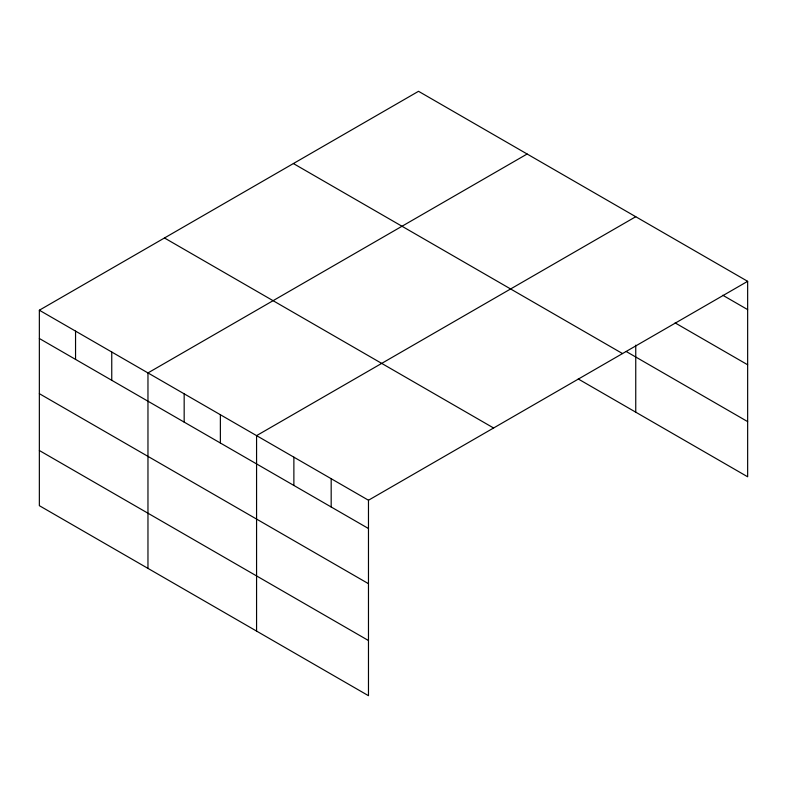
<?xml version="1.0" encoding="UTF-8"?>
<svg xmlns="http://www.w3.org/2000/svg" width="787" height="787" viewBox="0 0 787 787"><rect width="100%" height="100%" fill="white"/><g stroke="black" fill="none" stroke-linecap="round" stroke-linejoin="round"><path stroke-width="1.18" d="M39.35 310.216L368.473 500.237L368.473 695.698L39.35 505.677L39.35 310.216L418.527 91.302L747.65 281.323L747.65 476.784L578.248 378.98M527.133 154.006L147.966 372.92L147.966 568.381M635.748 216.72L256.572 435.634L256.572 631.085M368.473 500.237L747.65 281.323M722.781 295.243L747.65 309.606M675.118 322.896L747.65 364.774M626.167 351.474L747.65 421.616M293.394 163.548L622.527 353.57M164.473 237.979L493.606 428M39.35 338.499L368.473 528.52M39.35 393.667L368.473 583.688M39.35 450.508L368.473 640.529M635.748 345.168L635.748 412.172M331.179 478.703L331.179 506.976M293.876 457.168L293.876 485.441M220.37 414.729L220.37 443.002M184.168 393.825L184.168 422.107M111.754 352.025L111.754 380.298M75.552 331.12L75.552 359.403"/></g></svg>
